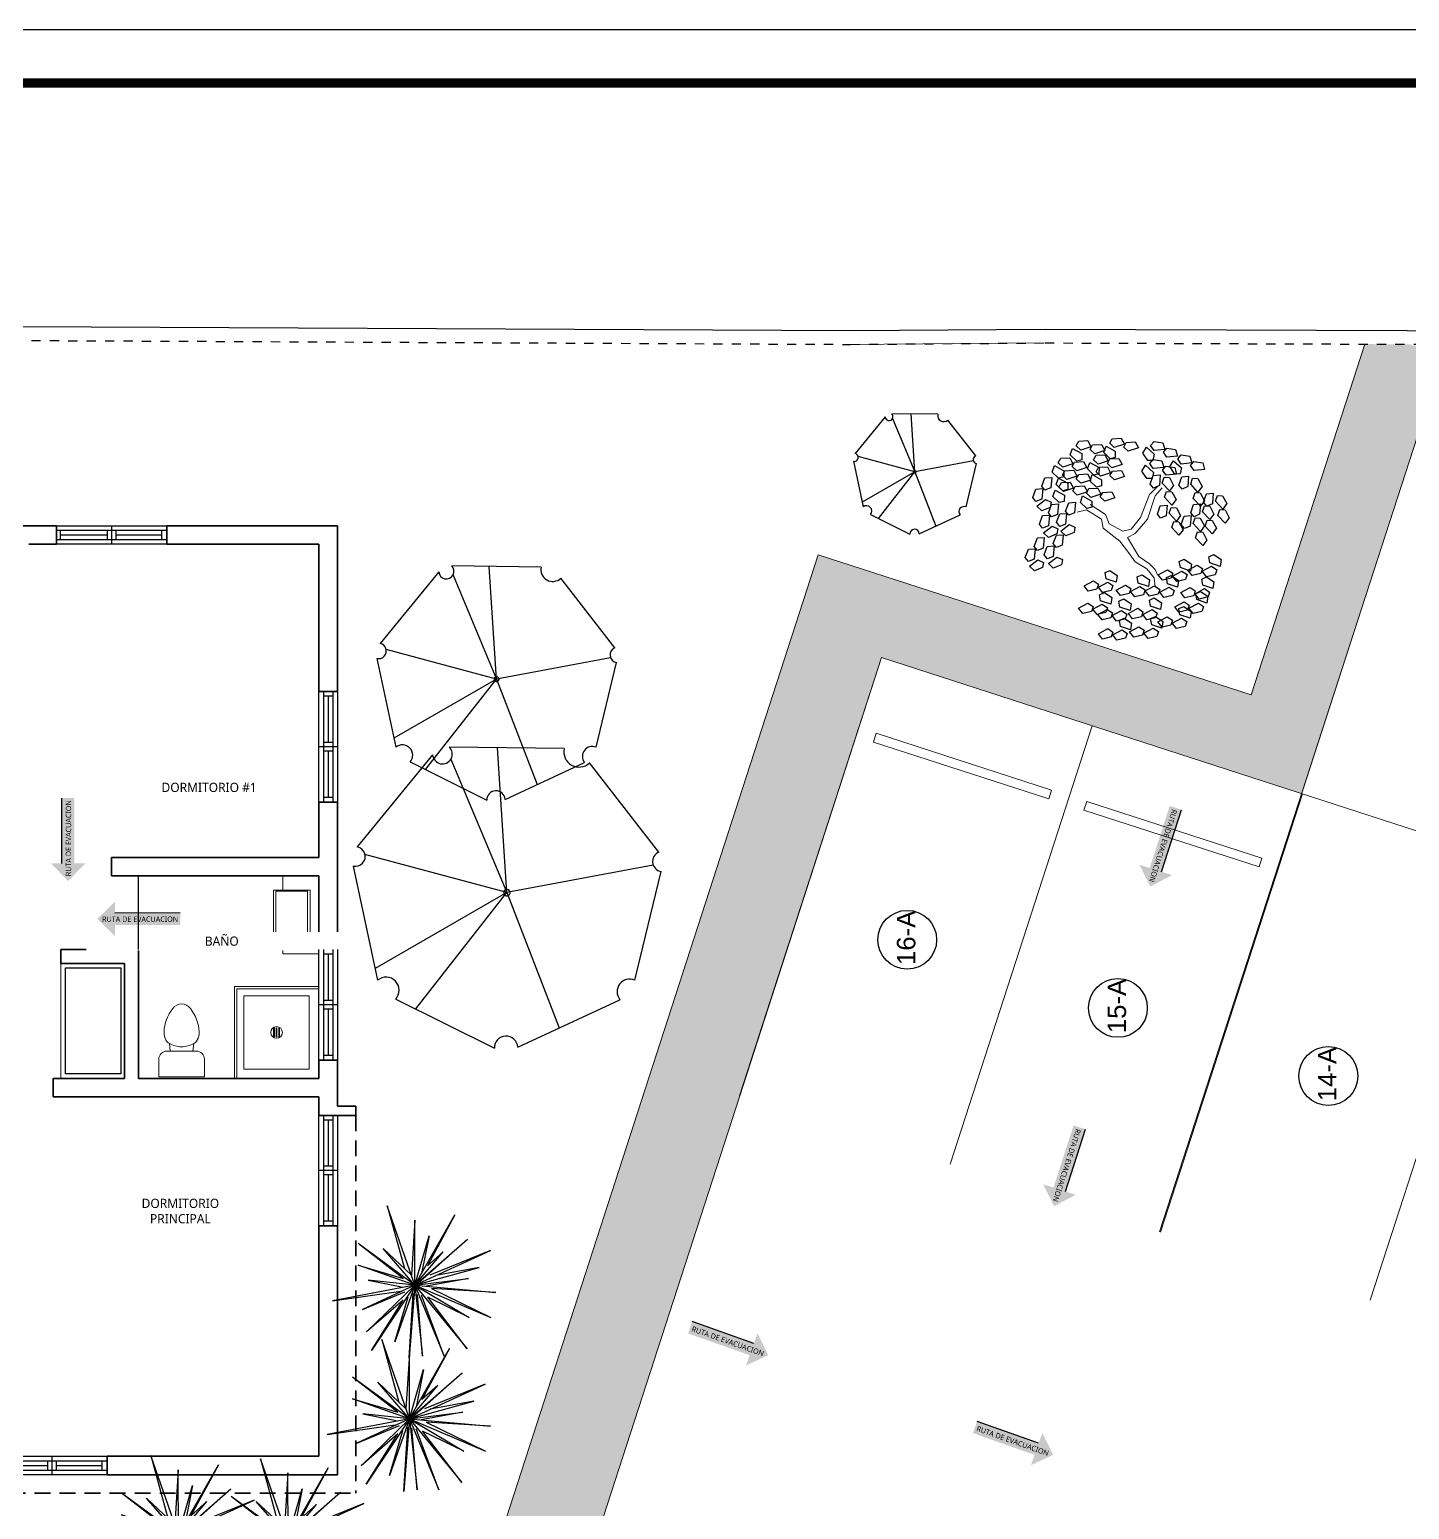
# Model space of a CAD drawing. Header units: feet. Extents: x 1019 to 2236, y -546 to 122.
# Drawn here: x 1093.73 to 1108.7, y -441.61 to -425.55 of the extents above; entities that cross this region are included whole.
import ezdxf

# ---------------------------------------------------------------- set-up
doc = ezdxf.new("R2010")
doc.units = ezdxf.units.FT
doc.header["$LTSCALE"] = 0.05
doc.header["$MEASUREMENT"] = 0
doc.linetypes.add('DASHDOT', pattern=[25.4, 12.7, -6.35, 0, -6.35])
doc.linetypes.add('HIDDEN', pattern=[9.525, 6.35, -3.175])
for name, color, linetype, lineweight in [('A-GENM', 8, 'Continuous', 9), ('A-WALL', 7, 'Continuous', 25), ('arq-pisos', 251, 'Continuous', 5), ('closet', 8, 'Continuous', 5), ('Dimension', 7, 'Continuous', 5), ('I-FURN', 8, 'Continuous', 0), ('None', 7, 'Continuous', 5), ('P-SANR-FIXT', 8, 'Continuous', 9)]:
    doc.layers.add(name, color=color, linetype=linetype, lineweight=lineweight)
for name, color, linetype in [('MARCO', 1, 'Continuous'), ('MB3', 8, 'Continuous'), ('PERT-VENT', 8, 'Continuous'), ('PISO', 8, 'Continuous'), ('SIMBOLOGIA', 6, 'Continuous'), ('Simbolos de evacuacion', 7, 'Continuous'), ('SOLAR', 2, 'DASHDOT'), ('TXT', 2, 'Continuous')]:
    doc.layers.add(name, color=color, linetype=linetype)
doc.layers.add('PLANTS', color=7, linetype='Continuous', true_color=0x005716)
doc.styles.add('ads', font='trebuc.ttf', dxfattribs={"height": 0.14})
doc.styles.get("Standard").update_dxf_attribs({"font": 'arial.ttf'})

# ---------------------------------------------------------------- blocks, each defined once
blk = doc.blocks.new('ARBOL4')
at = {"layer": 'PLANTS'}
for p, q in [((-0.215225, 0.439234), (-0.445698, 0.173788)), ((-0.172006, 0.430212), (0, 0)), ((0.18998, 0.442934), (-0.157772, 0.457476)), ((0.465439, 0.126688), (0.258534, 0.409628)), ((0, 0), (0.381619, 0.241316)), ((-0.474293, 0.087687), (-0.409359, -0.263952)), ((0.392021, -0.274733), (0.48214, 0.055782)), ((0, 0), (-0.436626, -0.116299)), ((-0.37373, -0.251589), (0, 0)), ((0, 0), (-0.030926, -0.456175)), ((0.410256, -0.207857), (0, 0)), ((0, 0), (0.311329, -0.356352)), ((-0.375843, -0.309965), (-0.049034, -0.484529)), ((0.011921, -0.485418), (0.345337, -0.341692))]:
    blk.add_line(p, q, dxfattribs=at)
for centre, radius, start, end in [((-0.189074, 0.45647), 0.031319, 213.386078, 1.840691), ((0.228399, 0.434803), 0.03927, 168.050674, 320.127319), ((-0.47347, 0.135212), 0.047533, 269.007996, 54.248581), ((0.474388, 0.091377), 0.036427, 104.220505, 282.287354), ((0, 0), 0.01, 0, 180), ((0, 0), 0.01, 180, 0), ((-0.383672, -0.280455), 0.030531, 284.858551, 147.280869), ((0.371318, -0.310052), 0.04094, 59.622765, 230.608597), ((-0.018543, -0.484042), 0.030495, 357.413361, 180.915833)]:
    blk.add_arc(centre, radius, start, end, dxfattribs=at)
blk = doc.blocks.new('T36')
at = {"color": 86, "linetype": 'Continuous'}
for p, q in [((-0.0034, -0.0094), (-0.0541, 0.4721)), ((-0.0541, 0.4721), (-0.0034, 0.092)), ((-0.0034, -0.0094), (0.0979, 0.4721)), ((-0.0034, 0.092), (0.0979, 0.4721)), ((-0.0034, -0.0094), (-0.2936, 0.3918)), ((-0.2936, 0.3918), (-0.0795, 0.0666)), ((-0.0034, -0.0094), (0.3071, 0.3693)), ((0.3071, 0.3693), (0.0526, 0.0804)), ((-0.0034, -0.0094), (-0.1808, 0.3454)), ((-0.1808, 0.3454), (-0.083, 0.1007)), ((-0.0034, -0.0094), (-0.1048, 0.2947)), ((-0.1048, 0.2947), (-0.0107, 0.0594)), ((-0.0034, -0.0094), (0.1233, 0.3454)), ((0.1233, 0.3454), (0.0526, 0.0804)), ((-0.0034, -0.0094), (-0.3329, 0.244)), ((-0.3329, 0.244), (-0.0288, 0.0159)), ((-0.0034, -0.0094), (0.3767, 0.244)), ((0.3767, 0.244), (0.0473, 0.0413)), ((-0.0034, -0.0094), (-0.4596, 0.1426)), ((-0.4596, 0.1426), (-0.1302, 0.0413)), ((-0.0034, -0.0094), (-0.2315, 0.1173)), ((-0.2315, 0.1173), (-0.1302, 0.0413)), ((-0.0034, -0.0094), (0.4021, 0.1173)), ((0.4021, 0.1173), (0.0473, 0.0159)), ((-0.0034, -0.0094), (-0.3076, 0.0159)), ((-0.3076, 0.0159), (-0.0795, 0.0159)), ((-0.0034, -0.0094), (0.4274, 0.0413)), ((0.4274, 0.0413), (0.0473, -0.0094)), ((-0.0034, -0.0094), (-0.4343, -0.2629)), ((-0.0034, -0.0094), (-0.3836, -0.0854)), ((-0.3836, -0.0854), (-0.0585, -0.0418)), ((-0.0034, -0.0094), (-0.1808, -0.3896)), ((-0.0034, -0.0094), (-0.1808, -0.2375)), ((-0.1808, -0.2375), (-0.0585, -0.0418)), ((-0.0288, -0.0854), (-0.1808, -0.3896)), ((-0.0034, -0.0094), (-0.0541, -0.3642)), ((-0.0541, -0.3642), (-0.0288, -0.0854)), ((-0.0034, -0.0094), (0.1832, -0.4725)), ((-0.0034, -0.0094), (0.4274, -0.1868)), ((-0.0034, -0.0094), (0.0219, -0.2882)), ((-0.0034, -0.0094), (0.3514, -0.0601)), ((-0.0034, -0.0094), (0.1993, -0.2882)), ((-0.0034, -0.0094), (0.326, -0.2375)), ((0.0219, -0.2882), (0.0219, -0.0854)), ((0.1993, -0.2882), (0.0473, -0.0601)), ((0.1832, -0.4725), (0.0473, -0.0854)), ((0.3514, -0.0601), (0.0726, -0.0348)), ((0.4274, -0.1868), (0.0979, -0.0601)), ((0.0979, -0.0601), (0.326, -0.2375)), ((-0.4343, -0.2629), (-0.0887, -0.0901))]:
    blk.add_line(p, q, dxfattribs=at)
blk = doc.blocks.new('Arbol222')
at = {"layer": 'PLANTS', "lineweight": 15, "xscale": 1.5, "yscale": 1.5, "zscale": 1.5}
blk.add_blockref('T36', (0.005, 0.014), dxfattribs=at)
blk = doc.blocks.new('bath_sink_6127 - bath_sink_6127-542651-Nivel 1')
at = {"layer": 'I-FURN'}
for p, q in [((0.293, 0.244), (0.293, 0.4)), ((0.395, 0.244), (-0.005, 0.244)), ((-0.005, 0.244), (-0.005, -0.245)), ((0.025, -0.234), (0.025, 0.233)), ((0.025, 0.233), (0.369, 0.233)), ((0.369, 0.233), (0.369, -0.234)), ((0.395, -0.245), (0.395, 0.244)), ((-0.005, -0.245), (0.395, -0.245)), ((0.369, -0.234), (0.025, -0.234)), ((0.293, -0.448), (0.293, -0.245)), ((-0.1, -0.448), (0.293, -0.448))]:
    blk.add_line(p, q, dxfattribs=at)
blk = doc.blocks.new('Toilet_-_Tank_-_3D_4840 - 17_ High_ Seat Not Visible-536545-Nivel 1')
at = {"layer": 'P-SANR-FIXT'}
for p, q in [((0.248, 0.489), (-0.248, 0.489)), ((-0.248, 0.489), (-0.248, 0.298)), ((0.248, 0.298), (0.248, 0.489)), ((-0.159, 0.21), (-0.123, 0.21)), ((-0.123, 0.21), (-0.132, 0.127)), ((-0.123, 0.21), (0.123, 0.21)), ((0.132, 0.127), (0.123, 0.21)), ((0.123, 0.21), (0.159, 0.21))]:
    blk.add_line(p, q, dxfattribs=at)
for centre, radius, start, end in [((-0.159, 0.298), 0.0889, 180, 270), ((0, -0.104), 0.266, 90.1019, 119.8981), ((0, -0.104), 0.266, 60.1019, 89.8981), ((0.159, 0.298), 0.0889, 270, 360), ((-0.023, 0.008), 0.167, 151.0596, 182.709), ((-0.083, 0.041), 0.0995, 119.8981, 151.0596), ((0.083, 0.041), 0.0995, 28.9404, 60.1019), ((0.023, 0.008), 0.167, 357.291, 28.9404), ((0.25, 0.021), 0.441, 182.709, 218.5058), ((-0.25, 0.021), 0.441, 321.4942, 357.291), ((0.011, -0.169), 0.136, 218.5058, 265.219), ((-0.011, -0.169), 0.136, 274.781, 321.4942)]:
    blk.add_arc(centre, radius, start, end, dxfattribs=at)
blk = doc.blocks.new('Shower_Stall_9385 - 1-684532-Nivel 1')
at = {"layer": 'P-SANR-FIXT'}
for p, q in [((-0.576, 0.533), (0.424, 0.533)), ((-0.576, -0.381), (-0.576, 0.533)), ((0.424, 0.508), (-0.551, 0.508)), ((-0.551, -0.381), (-0.551, 0.508)), ((-0.475, -0.279), (-0.475, 0.432)), ((-0.475, 0.432), (0.322, 0.432)), ((0.322, 0.432), (0.322, -0.279)), ((-0.121, 0.108), (-0.032, 0.108)), ((-0.032, 0.099), (-0.121, 0.099)), ((-0.121, 0.081), (-0.032, 0.081)), ((-0.032, 0.072), (-0.121, 0.072)), ((-0.121, 0.053), (-0.032, 0.053)), ((-0.032, 0.044), (-0.121, 0.044)), ((0.322, -0.279), (-0.475, -0.279)), ((-0.576, -0.381), (-0.551, -0.381)), ((-0.551, -0.381), (0.398, -0.381))]:
    blk.add_line(p, q, dxfattribs=at)
for centre, radius, start, end in [((-0.076, 0.076), 0.0635, 360, 180), ((-0.076, 0.076), 0.0635, 0, 180), ((-0.076, 0.076), 0.0635, 180, 360), ((-0.076, 0.076), 0.0635, 180, 360), ((-0.121, 0.103), 0.00444, 90, 270), ((-0.121, 0.076), 0.00444, 90, 270), ((-0.121, 0.049), 0.00444, 90, 270), ((-0.032, 0.103), 0.00444, 270, 90), ((-0.032, 0.076), 0.00444, 270, 90), ((-0.032, 0.049), 0.00444, 270, 90), ((0.398, -0.356), 0.0254, 270, 360)]:
    blk.add_arc(centre, radius, start, end, dxfattribs=at)
blk = doc.blocks.new('A$C18ED6237')
at = {"layer": 'PERT-VENT', "extrusion": (-2.36783e-12, 8.94772e-16, -1)}
for p, q in [((1.2, 0.2), (0, 0.2)), ((0.6, 0.2), (0.6, 0)), ((1.2, 0.15), (0, 0.15)), ((1.2, 0.05), (0, 0.05)), ((0.054, 0.05), (0.054, 0.15)), ((0.553, 0.1), (0.054, 0.1)), ((0.553, 0.15), (0.553, 0.05)), ((0.647, 0.15), (0.647, 0.05)), ((1.153, 0.1), (0.647, 0.1)), ((0, 0), (1.2, 0))]:
    blk.add_line(p, q, dxfattribs=at)
at = {"layer": 'PERT-VENT'}
blk.add_line((1.153, 0.05), (1.153, 0.15), dxfattribs=at)
blk = doc.blocks.new('Arbol200')
at = {"color": 33, "linetype": 'Continuous'}
for p, q in [((-0.703, 0.427), (-0.856, 0.517)), ((0.373, 0.354), (0.457, 0.554)), ((0.457, 0.554), (0.534, 0.672)), ((0.474, 0.309), (0.551, 0.526)), ((0.534, 0.672), (0.618, 0.726)), ((0.551, 0.526), (0.678, 0.681)), ((0.678, 0.681), (0.822, 0.726)), ((-0.703, 0.327), (-0.864, 0.436)), ((-0.28, 0.372), (-0.703, 0.427)), ((-0.288, 0.254), (-0.703, 0.327)), ((-0.059, 0.136), (-0.288, 0.254)), ((0, 0.218), (-0.28, 0.372)), ((0.093, 0.1), (0.373, 0.354)), ((0.339, 0.164), (0.474, 0.309)), ((0, 0), (-0.059, 0.136)), ((0.093, 0.1), (0, 0.218)), ((0.178, -0.018), (0.339, 0.164)), ((0, 0), (-0.076, -0.254)), ((0.178, -0.018), (0.017, -0.336)), ((-0.22, -0.345), (-0.339, -0.635)), ((-0.127, -0.399), (-0.237, -0.681)), ((-0.076, -0.254), (-0.22, -0.345)), ((0.017, -0.336), (-0.127, -0.399)), ((-0.237, -0.681), (-0.17, -0.826))]:
    blk.add_line(p, q, dxfattribs=at)
at = {"layer": 'PLANTS', "linetype": 'Continuous'}
for p, q in [((-0.926, 1.555), (-0.808, 1.652)), ((-0.914, 1.468), (-0.926, 1.555)), ((-0.703, 1.601), (-0.809, 1.454)), ((-0.808, 1.652), (-0.703, 1.601)), ((-0.697, 1.644), (-0.579, 1.741)), ((-0.685, 1.556), (-0.697, 1.644)), ((-0.58, 1.542), (-0.685, 1.556)), ((-0.474, 1.69), (-0.58, 1.542)), ((-0.579, 1.741), (-0.474, 1.69)), ((-0.477, 1.463), (-0.359, 1.559)), ((-0.359, 1.559), (-0.253, 1.508)), ((0.091, 1.601), (0.15, 1.742)), ((0.143, 1.529), (0.091, 1.601)), ((0.243, 1.567), (0.143, 1.529)), ((0.15, 1.742), (0.267, 1.747)), ((0.267, 1.747), (0.243, 1.567)), ((0.294, 1.605), (0.335, 1.703)), ((0.409, 1.465), (0.294, 1.605)), ((0.335, 1.703), (0.423, 1.692)), ((0.486, 1.553), (0.409, 1.465)), ((0.423, 1.692), (0.486, 1.553)), ((0.489, 1.556), (0.548, 1.697)), ((0.541, 1.484), (0.489, 1.556)), ((0.641, 1.522), (0.541, 1.484)), ((0.548, 1.697), (0.665, 1.701)), ((0.665, 1.701), (0.641, 1.522)), ((0.692, 1.56), (0.733, 1.658)), ((0.808, 1.42), (0.692, 1.56)), ((0.733, 1.658), (0.821, 1.647)), ((0.752, 1.501), (0.81, 1.643)), ((0.81, 1.643), (0.927, 1.647)), ((0.821, 1.647), (0.884, 1.508)), ((0.927, 1.647), (0.903, 1.467)), ((0.955, 1.506), (0.995, 1.604)), ((0.995, 1.604), (1.083, 1.593)), ((1.083, 1.593), (1.147, 1.454)), ((-0.939, 1.391), (-0.759, 1.414)), ((-0.904, 1.279), (-0.939, 1.391)), ((-0.809, 1.454), (-0.914, 1.468)), ((-0.753, 1.259), (-0.904, 1.279)), ((-0.9, 1.172), (-0.782, 1.269)), ((-0.782, 1.269), (-0.677, 1.218)), ((-0.759, 1.414), (-0.697, 1.327)), ((-0.697, 1.327), (-0.753, 1.259)), ((-0.706, 1.374), (-0.588, 1.471)), ((-0.694, 1.286), (-0.706, 1.374)), ((-0.589, 1.272), (-0.694, 1.286)), ((-0.483, 1.419), (-0.589, 1.272)), ((-0.588, 1.471), (-0.483, 1.419)), ((-0.465, 1.375), (-0.477, 1.463)), ((-0.477, 1.256), (-0.359, 1.353)), ((-0.359, 1.361), (-0.465, 1.375)), ((-0.254, 1.301), (-0.36, 1.154)), ((-0.253, 1.508), (-0.359, 1.361)), ((-0.359, 1.353), (-0.254, 1.301)), ((-0.248, 1.345), (-0.13, 1.441)), ((-0.236, 1.257), (-0.248, 1.345)), ((-0.025, 1.39), (-0.131, 1.243)), ((-0.13, 1.441), (-0.025, 1.39)), ((0.321, 1.361), (0.361, 1.459)), ((0.436, 1.22), (0.321, 1.361)), ((0.328, 1.261), (0.445, 1.266)), ((0.361, 1.459), (0.449, 1.448)), ((0.445, 1.266), (0.421, 1.086)), ((0.513, 1.309), (0.436, 1.22)), ((0.449, 1.448), (0.513, 1.309)), ((0.719, 1.316), (0.76, 1.414)), ((0.834, 1.175), (0.719, 1.316)), ((0.804, 1.43), (0.752, 1.501)), ((0.76, 1.414), (0.848, 1.403)), ((0.903, 1.467), (0.804, 1.43)), ((0.884, 1.508), (0.808, 1.42)), ((0.848, 1.403), (0.911, 1.264)), ((1.07, 1.365), (0.955, 1.506)), ((0.982, 1.261), (1.022, 1.359)), ((1.022, 1.359), (1.11, 1.348)), ((1.059, 1.271), (1.118, 1.412)), ((1.111, 1.199), (1.059, 1.271)), ((1.147, 1.454), (1.07, 1.365)), ((1.11, 1.348), (1.173, 1.209)), ((1.118, 1.412), (1.235, 1.416)), ((1.235, 1.416), (1.211, 1.236)), ((1.262, 1.275), (1.303, 1.373)), ((1.377, 1.134), (1.262, 1.275)), ((1.303, 1.373), (1.391, 1.362)), ((1.391, 1.362), (1.454, 1.223)), ((-1.41, 1.113), (-1.305, 1.166)), ((-1.404, 0.961), (-1.41, 1.113)), ((-1.305, 1.166), (-1.252, 0.993)), ((-1.13, 1.083), (-1.012, 1.18)), ((-1.118, 0.995), (-1.13, 1.083)), ((-1.012, 1.18), (-0.906, 1.129)), ((-0.906, 1.129), (-1.012, 0.982)), ((-0.888, 1.084), (-0.9, 1.172)), ((-0.783, 1.07), (-0.888, 1.084)), ((-0.677, 1.218), (-0.783, 1.07)), ((-0.718, 1.209), (-0.538, 1.232)), ((-0.684, 1.097), (-0.718, 1.209)), ((-0.533, 1.077), (-0.684, 1.097)), ((-0.538, 1.232), (-0.477, 1.146)), ((-0.477, 1.146), (-0.533, 1.077)), ((-0.49, 1.091), (-0.31, 1.114)), ((-0.455, 0.979), (-0.49, 1.091)), ((-0.465, 1.168), (-0.477, 1.256)), ((-0.36, 1.154), (-0.465, 1.168)), ((-0.31, 1.114), (-0.248, 1.028)), ((-0.248, 1.028), (-0.304, 0.959)), ((-0.131, 1.243), (-0.236, 1.257)), ((0.269, 1.12), (0.328, 1.261)), ((0.321, 1.048), (0.269, 1.12)), ((0.421, 1.086), (0.321, 1.048)), ((0.472, 1.124), (0.513, 1.222)), ((0.587, 0.984), (0.472, 1.124)), ((0.513, 1.222), (0.601, 1.211)), ((0.583, 0.957), (0.641, 1.098)), ((0.664, 1.072), (0.587, 0.984)), ((0.601, 1.211), (0.664, 1.072)), ((0.641, 1.098), (0.758, 1.102)), ((0.758, 1.102), (0.734, 0.922)), ((0.785, 0.961), (0.826, 1.059)), ((0.826, 1.059), (0.914, 1.048)), ((0.911, 1.264), (0.834, 1.175)), ((0.914, 1.048), (0.977, 0.909)), ((1.097, 1.121), (0.982, 1.261)), ((1.173, 1.209), (1.097, 1.121)), ((1.211, 1.236), (1.111, 1.199)), ((1.289, 1.03), (1.329, 1.128)), ((1.404, 0.89), (1.289, 1.03)), ((1.329, 1.128), (1.418, 1.117)), ((1.454, 1.223), (1.377, 1.134)), ((1.418, 1.117), (1.481, 0.978)), ((-1.478, 0.877), (-1.373, 0.93)), ((-1.472, 0.725), (-1.478, 0.877)), ((-1.327, 0.917), (-1.404, 0.961)), ((-1.373, 0.93), (-1.32, 0.756)), ((-1.348, 0.615), (-1.258, 0.772)), ((-1.252, 0.993), (-1.327, 0.917)), ((-1.258, 0.772), (-1.152, 0.769)), ((-1.152, 0.769), (-1.131, 0.683)), ((-1.142, 0.919), (-0.962, 0.942)), ((-1.108, 0.807), (-1.142, 0.919)), ((-1.012, 0.982), (-1.118, 0.995)), ((-0.956, 0.787), (-1.108, 0.807)), ((-0.962, 0.942), (-0.9, 0.855)), ((-0.9, 0.855), (-0.956, 0.787)), ((-0.824, 0.691), (-0.706, 0.788)), ((-0.706, 0.788), (-0.601, 0.737)), ((-0.571, 0.82), (-0.452, 0.917)), ((-0.559, 0.732), (-0.571, 0.82)), ((-0.304, 0.959), (-0.455, 0.979)), ((-0.347, 0.866), (-0.453, 0.718)), ((-0.452, 0.917), (-0.347, 0.866)), ((-0.341, 0.909), (-0.223, 1.006)), ((-0.329, 0.821), (-0.341, 0.909)), ((-0.224, 0.807), (-0.329, 0.821)), ((-0.118, 0.954), (-0.224, 0.807)), ((-0.223, 1.006), (-0.118, 0.954)), ((0.499, 0.88), (0.539, 0.978)), ((0.614, 0.739), (0.499, 0.88)), ((0.539, 0.978), (0.627, 0.967)), ((0.635, 0.885), (0.583, 0.957)), ((0.691, 0.828), (0.614, 0.739)), ((0.627, 0.967), (0.691, 0.828)), ((0.734, 0.922), (0.635, 0.885)), ((0.901, 0.821), (0.785, 0.961)), ((0.812, 0.716), (0.853, 0.815)), ((0.853, 0.815), (0.941, 0.804)), ((0.977, 0.909), (0.901, 0.821)), ((0.941, 0.804), (1.004, 0.665)), ((1.015, 0.748), (1.073, 0.889)), ((1.073, 0.889), (1.19, 0.894)), ((1.19, 0.894), (1.166, 0.714)), ((1.218, 0.752), (1.258, 0.85)), ((1.258, 0.85), (1.346, 0.839)), ((1.321, 0.829), (1.38, 0.97)), ((1.373, 0.757), (1.321, 0.829)), ((1.346, 0.839), (1.409, 0.7)), ((1.473, 0.795), (1.373, 0.757)), ((1.38, 0.97), (1.497, 0.975)), ((1.481, 0.978), (1.404, 0.89)), ((1.497, 0.975), (1.473, 0.795)), ((1.524, 0.833), (1.565, 0.932)), ((1.639, 0.693), (1.524, 0.833)), ((1.565, 0.932), (1.653, 0.921)), ((1.716, 0.782), (1.639, 0.693)), ((1.653, 0.921), (1.716, 0.782)), ((-1.545, 0.614), (-1.441, 0.667)), ((-1.539, 0.462), (-1.545, 0.614)), ((-1.395, 0.681), (-1.472, 0.725)), ((-1.441, 0.667), (-1.387, 0.493)), ((-1.32, 0.756), (-1.395, 0.681)), ((-1.239, 0.575), (-1.348, 0.615)), ((-1.24, 0.66), (-1.136, 0.712)), ((-1.235, 0.507), (-1.24, 0.66)), ((-1.131, 0.683), (-1.239, 0.575)), ((-1.157, 0.463), (-1.235, 0.507)), ((-1.083, 0.539), (-1.157, 0.463)), ((-1.136, 0.712), (-1.083, 0.539)), ((-1.053, 0.602), (-0.935, 0.699)), ((-1.042, 0.514), (-1.053, 0.602)), ((-0.936, 0.501), (-1.042, 0.514)), ((-0.83, 0.648), (-0.936, 0.501)), ((-0.935, 0.699), (-0.83, 0.648)), ((-0.812, 0.603), (-0.824, 0.691)), ((-0.707, 0.589), (-0.812, 0.603)), ((-0.601, 0.737), (-0.707, 0.589)), ((-0.583, 0.655), (-0.403, 0.678)), ((-0.549, 0.544), (-0.583, 0.655)), ((-0.453, 0.718), (-0.559, 0.732)), ((-0.397, 0.523), (-0.549, 0.544)), ((-0.403, 0.678), (-0.341, 0.592)), ((-0.341, 0.592), (-0.397, 0.523)), ((0.667, 0.467), (0.726, 0.608)), ((0.726, 0.608), (0.843, 0.612)), ((0.927, 0.576), (0.812, 0.716)), ((0.843, 0.612), (0.819, 0.432)), ((0.87, 0.471), (0.911, 0.569)), ((0.911, 0.569), (0.999, 0.558)), ((1.004, 0.665), (0.927, 0.576)), ((0.999, 0.558), (1.062, 0.419)), ((1.067, 0.676), (1.015, 0.748)), ((1.166, 0.714), (1.067, 0.676)), ((1.333, 0.612), (1.218, 0.752)), ((1.244, 0.508), (1.285, 0.606)), ((1.36, 0.367), (1.244, 0.508)), ((1.285, 0.606), (1.373, 0.595)), ((1.409, 0.7), (1.333, 0.612)), ((1.373, 0.595), (1.436, 0.456)), ((1.551, 0.589), (1.591, 0.687)), ((1.666, 0.449), (1.551, 0.589)), ((1.591, 0.687), (1.679, 0.676)), ((1.743, 0.537), (1.666, 0.449)), ((1.679, 0.676), (1.743, 0.537)), ((-1.613, 0.378), (-1.509, 0.431)), ((-1.608, 0.225), (-1.613, 0.378)), ((-1.462, 0.418), (-1.539, 0.462)), ((-1.456, 0.257), (-1.53, 0.182)), ((-1.509, 0.431), (-1.456, 0.257)), ((-1.484, 0.116), (-1.393, 0.273)), ((-1.387, 0.493), (-1.462, 0.418)), ((-1.393, 0.273), (-1.287, 0.27)), ((-1.308, 0.423), (-1.204, 0.476)), ((-1.303, 0.271), (-1.308, 0.423)), ((-1.225, 0.227), (-1.303, 0.271)), ((-1.287, 0.27), (-1.266, 0.184)), ((-1.151, 0.302), (-1.225, 0.227)), ((-1.204, 0.476), (-1.151, 0.302)), ((-1.179, 0.161), (-1.088, 0.318)), ((-1.088, 0.318), (-0.982, 0.315)), ((-1.066, 0.438), (-0.886, 0.461)), ((-1.032, 0.326), (-1.066, 0.438)), ((-0.88, 0.305), (-1.032, 0.326)), ((-0.982, 0.315), (-0.961, 0.229)), ((-0.886, 0.461), (-0.824, 0.374)), ((-0.824, 0.374), (-0.88, 0.305)), ((0.719, 0.395), (0.667, 0.467)), ((0.819, 0.432), (0.719, 0.395)), ((0.985, 0.33), (0.87, 0.471)), ((0.897, 0.226), (0.938, 0.324)), ((0.938, 0.324), (1.026, 0.313)), ((1.062, 0.419), (0.985, 0.33)), ((1.026, 0.313), (1.089, 0.174)), ((1.133, 0.24), (1.192, 0.381)), ((1.192, 0.381), (1.309, 0.385)), ((1.309, 0.385), (1.285, 0.205)), ((1.336, 0.244), (1.377, 0.342)), ((1.436, 0.456), (1.36, 0.367)), ((1.377, 0.342), (1.465, 0.331)), ((1.455, 0.312), (1.514, 0.453)), ((1.507, 0.24), (1.455, 0.312)), ((1.465, 0.331), (1.528, 0.192)), ((1.607, 0.278), (1.507, 0.24)), ((1.514, 0.453), (1.631, 0.458)), ((1.631, 0.458), (1.607, 0.278)), ((1.658, 0.316), (1.699, 0.415)), ((1.773, 0.176), (1.658, 0.316)), ((1.699, 0.415), (1.787, 0.403)), ((1.85, 0.264), (1.773, 0.176)), ((1.787, 0.403), (1.85, 0.264)), ((-1.53, 0.182), (-1.608, 0.225)), ((-1.374, 0.075), (-1.484, 0.116)), ((-1.266, 0.184), (-1.374, 0.075)), ((-1.069, 0.121), (-1.179, 0.161)), ((-0.961, 0.229), (-1.069, 0.121)), ((0.701, -0.087), (0.76, 0.054)), ((0.76, 0.054), (0.877, 0.058)), ((0.877, 0.058), (0.853, -0.122)), ((1.012, 0.086), (0.897, 0.226)), ((0.904, -0.083), (0.945, 0.015)), ((0.945, 0.015), (1.033, 0.004)), ((1.089, 0.174), (1.012, 0.086)), ((1.033, 0.004), (1.096, -0.135)), ((1.091, -0.105), (1.149, 0.036)), ((1.185, 0.168), (1.133, 0.24)), ((1.149, 0.036), (1.266, 0.04)), ((1.285, 0.205), (1.185, 0.168)), ((1.266, 0.04), (1.242, -0.14)), ((1.451, 0.104), (1.336, 0.244)), ((1.363, -0.001), (1.403, 0.098)), ((1.403, 0.098), (1.491, 0.086)), ((1.528, 0.192), (1.451, 0.104)), ((1.491, 0.086), (1.555, -0.053)), ((1.685, 0.072), (1.725, 0.17)), ((1.8, -0.068), (1.685, 0.072)), ((1.725, 0.17), (1.813, 0.159)), ((1.877, 0.02), (1.8, -0.068)), ((1.813, 0.159), (1.877, 0.02)), ((-1.537, -0.09), (-1.446, -0.016)), ((-1.499, -0.238), (-1.537, -0.09)), ((-1.414, -0.264), (-1.499, -0.238)), ((-1.446, -0.016), (-1.357, -0.175)), ((-1.357, -0.175), (-1.414, -0.264)), ((-1.206, -0.308), (-1.116, -0.234)), ((-1.116, -0.234), (-1.027, -0.392)), ((-1.012, -0.226), (-0.921, -0.152)), ((-0.974, -0.374), (-1.012, -0.226)), ((-0.921, -0.152), (-0.832, -0.311)), ((-0.622, -0.317), (-0.531, -0.243)), ((-0.531, -0.243), (-0.442, -0.402)), ((0.753, -0.159), (0.701, -0.087)), ((0.853, -0.122), (0.753, -0.159)), ((1.019, -0.223), (0.904, -0.083)), ((0.931, -0.328), (0.971, -0.229)), ((0.971, -0.229), (1.059, -0.24)), ((1.096, -0.135), (1.019, -0.223)), ((1.059, -0.24), (1.123, -0.379)), ((1.143, -0.177), (1.091, -0.105)), ((1.242, -0.14), (1.143, -0.177)), ((1.294, -0.101), (1.334, -0.003)), ((1.409, -0.241), (1.294, -0.101)), ((1.321, -0.346), (1.361, -0.247)), ((1.334, -0.003), (1.422, -0.014)), ((1.361, -0.247), (1.449, -0.259)), ((1.478, -0.141), (1.363, -0.001)), ((1.485, -0.153), (1.409, -0.241)), ((1.422, -0.014), (1.485, -0.153)), ((1.555, -0.053), (1.478, -0.141)), ((-1.553, -0.335), (-1.463, -0.262)), ((-1.516, -0.483), (-1.553, -0.335)), ((-1.431, -0.51), (-1.516, -0.483)), ((-1.463, -0.262), (-1.374, -0.42)), ((-1.374, -0.42), (-1.431, -0.51)), ((-1.372, -0.564), (-1.316, -0.391)), ((-1.316, -0.391), (-1.212, -0.372)), ((-1.173, -0.452), (-1.256, -0.58)), ((-1.223, -0.553), (-1.132, -0.479)), ((-1.212, -0.372), (-1.173, -0.452)), ((-1.169, -0.456), (-1.206, -0.308)), ((-1.084, -0.482), (-1.169, -0.456)), ((-1.132, -0.479), (-1.043, -0.638)), ((-1.027, -0.392), (-1.084, -0.482)), ((-1.028, -0.471), (-0.937, -0.398)), ((-0.99, -0.619), (-1.028, -0.471)), ((-0.889, -0.4), (-0.974, -0.374)), ((-0.937, -0.398), (-0.849, -0.556)), ((-0.832, -0.311), (-0.889, -0.4)), ((-0.639, -0.562), (-0.548, -0.489)), ((-0.584, -0.465), (-0.622, -0.317)), ((-0.499, -0.491), (-0.584, -0.465)), ((-0.548, -0.489), (-0.459, -0.647)), ((-0.442, -0.402), (-0.499, -0.491)), ((1.046, -0.468), (0.931, -0.328)), ((1.123, -0.379), (1.046, -0.468)), ((1.436, -0.486), (1.321, -0.346)), ((1.512, -0.398), (1.436, -0.486)), ((1.449, -0.259), (1.512, -0.398)), ((-1.384, -0.644), (-1.293, -0.57)), ((-1.347, -0.792), (-1.384, -0.644)), ((-1.256, -0.58), (-1.372, -0.564)), ((-1.293, -0.57), (-1.205, -0.728)), ((-1.205, -0.728), (-1.262, -0.818)), ((-1.185, -0.701), (-1.223, -0.553)), ((-1.1, -0.727), (-1.185, -0.701)), ((-1.043, -0.638), (-1.1, -0.727)), ((-1.041, -0.782), (-0.986, -0.609)), ((-0.906, -0.646), (-0.99, -0.619)), ((-0.986, -0.609), (-0.882, -0.59)), ((-0.843, -0.67), (-0.925, -0.798)), ((-0.849, -0.556), (-0.906, -0.646)), ((-0.882, -0.59), (-0.843, -0.67)), ((-0.846, -0.7), (-0.791, -0.527)), ((-0.731, -0.716), (-0.846, -0.7)), ((-0.842, -0.78), (-0.751, -0.706)), ((-0.791, -0.527), (-0.687, -0.508)), ((-0.751, -0.706), (-0.663, -0.864)), ((-0.648, -0.588), (-0.731, -0.716)), ((-0.687, -0.508), (-0.648, -0.588)), ((-0.601, -0.71), (-0.639, -0.562)), ((-0.63, -0.798), (-0.539, -0.724)), ((-0.516, -0.736), (-0.601, -0.71)), ((-0.539, -0.724), (-0.451, -0.883)), ((-0.459, -0.647), (-0.516, -0.736)), ((-0.457, -0.791), (-0.401, -0.618)), ((-0.401, -0.618), (-0.297, -0.599)), ((-0.258, -0.679), (-0.341, -0.807)), ((-0.297, -0.599), (-0.258, -0.679)), ((-1.401, -0.889), (-1.31, -0.815)), ((-1.363, -1.037), (-1.401, -0.889)), ((-1.262, -0.818), (-1.347, -0.792)), ((-1.31, -0.815), (-1.221, -0.974)), ((-1.221, -0.974), (-1.278, -1.063)), ((-1.219, -1.118), (-1.164, -0.945)), ((-1.164, -0.945), (-1.059, -0.926)), ((-1.021, -1.006), (-1.103, -1.134)), ((-1.059, -0.926), (-1.021, -1.006)), ((-0.925, -0.798), (-1.041, -0.782)), ((-1.037, -0.889), (-0.946, -0.815)), ((-0.999, -1.037), (-1.037, -0.889)), ((-0.946, -0.815), (-0.857, -0.973)), ((-0.857, -0.973), (-0.915, -1.063)), ((-0.859, -1.025), (-0.768, -0.951)), ((-0.804, -0.928), (-0.842, -0.78)), ((-0.72, -0.954), (-0.804, -0.928)), ((-0.768, -0.951), (-0.679, -1.11)), ((-0.663, -0.864), (-0.72, -0.954)), ((-0.647, -1.043), (-0.556, -0.97)), ((-0.593, -0.946), (-0.63, -0.798)), ((-0.508, -0.972), (-0.593, -0.946)), ((-0.556, -0.97), (-0.467, -1.128)), ((-0.451, -0.883), (-0.508, -0.972)), ((-0.341, -0.807), (-0.457, -0.791)), ((-0.327, -0.888), (-0.146, -0.871)), ((-0.296, -1.001), (-0.327, -0.888)), ((-0.146, -1.026), (-0.296, -1.001)), ((-0.146, -0.871), (-0.087, -0.959)), ((-0.087, -0.959), (-0.146, -1.026)), ((-0.109, -1.002), (0.072, -0.985)), ((-0.079, -1.115), (-0.109, -1.002)), ((0.068, -0.921), (0.093, -0.817)), ((0.204, -1.041), (0.068, -0.921)), ((0.072, -0.985), (0.13, -1.073)), ((0.093, -0.817), (0.182, -0.814)), ((0.182, -0.814), (0.266, -0.942)), ((0.266, -0.942), (0.204, -1.041)), ((0.258, -0.988), (0.438, -0.97)), ((0.288, -1.1), (0.258, -0.988)), ((0.438, -0.97), (0.497, -1.059)), ((0.653, -1.02), (0.677, -0.917)), ((0.677, -0.917), (0.766, -0.914)), ((0.766, -0.914), (0.85, -1.042)), ((-1.278, -1.063), (-1.363, -1.037)), ((-1.103, -1.134), (-1.219, -1.118)), ((-1.054, -1.134), (-0.963, -1.06)), ((-1.016, -1.282), (-1.054, -1.134)), ((-0.915, -1.063), (-0.999, -1.037)), ((-0.963, -1.06), (-0.874, -1.219)), ((-0.874, -1.219), (-0.931, -1.308)), ((-0.872, -1.363), (-0.817, -1.19)), ((-0.821, -1.173), (-0.859, -1.025)), ((-0.736, -1.199), (-0.821, -1.173)), ((-0.817, -1.19), (-0.712, -1.171)), ((-0.674, -1.251), (-0.756, -1.379)), ((-0.679, -1.11), (-0.736, -1.199)), ((-0.712, -1.171), (-0.674, -1.251)), ((-0.677, -1.254), (-0.622, -1.081)), ((-0.561, -1.27), (-0.677, -1.254)), ((-0.609, -1.191), (-0.647, -1.043)), ((-0.622, -1.081), (-0.517, -1.062)), ((-0.524, -1.218), (-0.609, -1.191)), ((-0.479, -1.142), (-0.561, -1.27)), ((-0.467, -1.128), (-0.524, -1.218)), ((-0.517, -1.062), (-0.479, -1.142)), ((-0.465, -1.272), (-0.41, -1.099)), ((-0.41, -1.099), (-0.305, -1.08)), ((-0.267, -1.16), (-0.349, -1.288)), ((-0.305, -1.08), (-0.267, -1.16)), ((-0.242, -1.169), (-0.061, -1.152)), ((-0.212, -1.282), (-0.242, -1.169)), ((0.072, -1.14), (-0.079, -1.115)), ((-0.061, -1.152), (-0.003, -1.24)), ((-0.003, -1.24), (-0.061, -1.307)), ((0.13, -1.073), (0.072, -1.14)), ((0.153, -1.202), (0.178, -1.099)), ((0.289, -1.322), (0.153, -1.202)), ((0.178, -1.099), (0.266, -1.096)), ((0.266, -1.096), (0.351, -1.223)), ((0.439, -1.126), (0.288, -1.1)), ((0.351, -1.223), (0.289, -1.322)), ((0.497, -1.059), (0.439, -1.126)), ((0.475, -1.102), (0.656, -1.085)), ((0.506, -1.215), (0.475, -1.102)), ((0.656, -1.24), (0.506, -1.215)), ((0.789, -1.141), (0.653, -1.02)), ((0.656, -1.085), (0.715, -1.173)), ((0.715, -1.173), (0.656, -1.24)), ((0.763, -1.329), (0.788, -1.226)), ((0.788, -1.226), (0.876, -1.223)), ((0.85, -1.042), (0.789, -1.141)), ((0.876, -1.223), (0.961, -1.35)), ((-0.931, -1.308), (-1.016, -1.282)), ((-0.756, -1.379), (-0.872, -1.363)), ((-0.666, -1.369), (-0.485, -1.352)), ((-0.635, -1.482), (-0.666, -1.369)), ((-0.485, -1.507), (-0.635, -1.482)), ((-0.485, -1.352), (-0.426, -1.44)), ((-0.426, -1.44), (-0.485, -1.507)), ((-0.349, -1.288), (-0.465, -1.272)), ((-0.448, -1.483), (-0.267, -1.466)), ((-0.418, -1.596), (-0.448, -1.483)), ((-0.271, -1.402), (-0.246, -1.298)), ((-0.135, -1.522), (-0.271, -1.402)), ((-0.267, -1.466), (-0.209, -1.554)), ((-0.246, -1.298), (-0.157, -1.295)), ((-0.061, -1.307), (-0.212, -1.282)), ((-0.157, -1.295), (-0.073, -1.423)), ((-0.073, -1.423), (-0.135, -1.522)), ((-0.024, -1.283), (0.156, -1.266)), ((0.006, -1.396), (-0.024, -1.283)), ((0.157, -1.421), (0.006, -1.396)), ((0.156, -1.266), (0.215, -1.355)), ((0.215, -1.355), (0.157, -1.421)), ((0.368, -1.296), (0.549, -1.279)), ((0.398, -1.409), (0.368, -1.296)), ((0.549, -1.434), (0.398, -1.409)), ((0.549, -1.279), (0.607, -1.367)), ((0.607, -1.367), (0.549, -1.434)), ((0.586, -1.41), (0.766, -1.393)), ((0.616, -1.523), (0.586, -1.41)), ((0.899, -1.449), (0.763, -1.329)), ((0.766, -1.393), (0.825, -1.482)), ((0.825, -1.482), (0.767, -1.549)), ((0.961, -1.35), (0.899, -1.449)), ((-0.267, -1.621), (-0.418, -1.596)), ((-0.209, -1.554), (-0.267, -1.621)), ((0.767, -1.549), (0.616, -1.523))]:
    blk.add_line(p, q, dxfattribs=at)

msp = doc.modelspace()

# ---------------------------------------------------------------- hatches: boundary and pattern name
at = {"layer": 'Simbolos de evacuacion'}
h = msp.add_hatch(color=94, dxfattribs=at)
h.paths.add_polyline_path([(1105.885, -434.651), (1105.772, -434.615), (1105.891, -434.853), (1106.127, -434.729), (1106.013, -434.692), (1106.231, -434.018), (1106.102, -433.977)])
h.paths.add_polyline_path([(1106.202, -434.017), (1105.954, -434.788), (1105.87, -434.761), (1106.118, -433.99)], flags=24)
h = msp.add_hatch(color=94, dxfattribs=at)
h.paths.add_polyline_path([(1104.841, -438.12), (1104.728, -438.084), (1104.847, -438.322), (1105.083, -438.198), (1104.97, -438.161), (1105.187, -437.487), (1105.059, -437.445)])
h.paths.add_polyline_path([(1105.159, -437.486), (1104.91, -438.257), (1104.826, -438.23), (1105.075, -437.459)], flags=24)
h = msp.add_hatch(color=94, dxfattribs=at)
h.paths.add_polyline_path([(1101.544, -439.939), (1101.504, -440.051), (1101.746, -439.939), (1101.629, -439.7), (1101.589, -439.812), (1100.921, -439.575), (1100.876, -439.703)])
h.paths.add_polyline_path([(1100.919, -439.604), (1101.683, -439.874), (1101.653, -439.957), (1100.889, -439.687)], flags=24)
h = msp.add_hatch(color=94, dxfattribs=at)
h.paths.add_polyline_path([(1104.635, -441.021), (1104.596, -441.133), (1104.837, -441.021), (1104.72, -440.782), (1104.68, -440.894), (1104.012, -440.657), (1103.967, -440.785)])
h.paths.add_polyline_path([(1104.01, -440.685), (1104.774, -440.956), (1104.744, -441.039), (1103.981, -440.769)], flags=24)

# ---------------------------------------------------------------- linework, layer by layer
at = {"layer": 'A-GENM'}
for p, q in [((1108.219, -428.965), (1106.986, -432.772)), ((1109.073, -429.086), (1105.992, -438.6)), ((1111.359, -429.826), (1108.278, -439.34)), ((1102.289, -431.251), (1097.934, -444.7)), ((1106.986, -432.772), (1102.289, -431.251)), ((1102.974, -432.367), (1101.433, -437.123)), ((1102.976, -432.367), (1101.436, -437.124)), ((1102.974, -432.367), (1121.247, -438.284)), ((1105.259, -433.107), (1103.719, -437.864)), ((1107.543, -433.846), (1106.002, -438.603)), ((1097.89, -448.064), (1101.436, -437.124))]:
    msp.add_line(p, q, dxfattribs=at)
for points in [[(1104.789, -433.9), (1104.82, -433.805), (1102.917, -433.189), (1102.887, -433.284)], [(1107.073, -434.64), (1107.103, -434.545), (1105.201, -433.929), (1105.17, -434.024)]]:
    msp.add_lwpolyline(points, close=True, dxfattribs=at)
at = {"layer": 'A-WALL', "lineweight": 35, "extrusion": (-2.36659e-12, 8.94772e-16, -1)}
for p, q in [((1092.174, -430.936), (1094.021, -430.936)), ((1094.021, -430.936), (1094.021, -431.136)), ((1095.221, -430.936), (1097.071, -430.936)), ((1095.221, -431.136), (1095.221, -430.936)), ((1097.071, -430.936), (1097.071, -432.736)), ((1094.021, -431.136), (1093.721, -431.136)), ((1096.871, -431.136), (1095.221, -431.136)), ((1096.871, -432.736), (1096.871, -431.136)), ((1096.871, -432.736), (1097.071, -432.736)), ((1096.871, -433.936), (1097.071, -433.936)), ((1096.871, -434.536), (1096.871, -433.936)), ((1097.071, -433.936), (1096.871, -433.936)), ((1096.871, -433.936), (1097.071, -433.936)), ((1097.071, -433.936), (1097.071, -435.536)), ((1094.621, -434.536), (1096.871, -434.536)), ((1094.621, -434.736), (1094.621, -434.536)), ((1096.871, -434.736), (1094.621, -434.736)), ((1096.871, -435.536), (1096.871, -434.736)), ((1094.071, -435.536), (1094.911, -435.536)), ((1094.911, -435.536), (1094.911, -436.936)), ((1097.071, -435.536), (1096.871, -435.536)), ((1097.071, -435.536), (1096.871, -435.536)), ((1094.071, -435.686), (1094.761, -435.686)), ((1094.761, -436.936), (1094.761, -435.686)), ((1094.761, -436.936), (1094.761, -436.636)), ((1096.871, -436.736), (1097.071, -436.736)), ((1096.871, -436.936), (1096.871, -436.739)), ((1097.071, -437.236), (1097.071, -436.736)), ((1093.987, -437.136), (1093.987, -436.936)), ((1093.987, -436.936), (1094.761, -436.936)), ((1094.911, -436.936), (1096.871, -436.936)), ((1096.871, -437.136), (1093.987, -437.136)), ((1096.871, -441.036), (1096.871, -438.536)), ((1097.071, -438.536), (1097.071, -441.236)), ((1094.571, -441.236), (1094.571, -441.036)), ((1094.571, -441.036), (1096.871, -441.036)), ((1097.071, -441.236), (1094.571, -441.236))]:
    msp.add_line(p, q, dxfattribs=at)
at = {"layer": 'A-WALL', "lineweight": 35}
for p, q in [((1094.071, -435.686), (1094.071, -435.536)), ((1096.871, -437.336), (1096.871, -437.136)), ((1097.271, -437.336), (1096.871, -437.336)), ((1097.271, -437.236), (1097.071, -437.236)), ((1097.071, -438.536), (1096.871, -438.536))]:
    msp.add_line(p, q, dxfattribs=at)
at = {"layer": 'A-WALL', "lineweight": 35, "extrusion": (2.36783e-12, 8.94772e-16, -1)}
msp.add_line((1097.271, -437.336), (1097.271, -437.236), dxfattribs=at)
at = {"layer": 'closet'}
msp.add_line((1094.071, -435.686), (1094.071, -436.936), dxfattribs=at)
msp.add_line((1094.071, -435.686), (1094.071, -436.936), dxfattribs=at)
at = {"layer": 'Dimension'}
msp.add_line((1102.58, -428.968), (1104.69, -428.952), dxfattribs=at)
at = {"layer": 'MB3', "linetype": 'HIDDEN', "lineweight": 35, "ltscale": 0.54}
for p in [(1097.271, -437.336), (1092.971, -441.436)]:
    msp.add_line(p, (1097.271, -441.436), dxfattribs=at)
at = {"layer": 'PISO'}
msp.add_lwpolyline([(1094.721, -436.886), (1094.121, -436.886), (1094.121, -435.736), (1094.721, -435.736)], close=True, dxfattribs=at)
at = {"layer": 'SIMBOLOGIA', "color": 94, "linetype": 'Continuous'}
for p, q in [((1094.082, -434.602), (1094.082, -433.893)), ((1106.013, -434.692), (1106.231, -434.018)), ((1094.657, -435.136), (1095.365, -435.135)), ((1104.97, -438.161), (1105.187, -437.487)), ((1101.589, -439.812), (1100.921, -439.575)), ((1104.68, -440.894), (1104.012, -440.657))]:
    msp.add_line(p, q, dxfattribs=at)
at = {"layer": 'SOLAR', "linetype": 'Continuous', "ltscale": 0.15}
msp.add_lwpolyline([(1055.825, -448.731), (1086.985, -452.36), (1114.104, -455.495), (1118.417, -455.965), (1118.37, -456.111), (1114.087, -455.644), (1086.967, -452.509), (1055.66, -448.863), (1057.785, -428.787), (1065.48, -428.786), (1079.17, -428.784), (1092.15, -428.768), (1102.64, -428.818), (1104.75, -428.802), (1117.51, -428.849), (1127.188, -428.879), (1127.14, -429.028)], dxfattribs=at)
at = {"layer": 'SOLAR', "ltscale": 0.03}
msp.add_lwpolyline([(1118.38, -456.037), (1114.096, -455.569), (1086.976, -452.435), (1055.817, -448.806), (1057.92, -428.937), (1065.48, -428.936), (1079.17, -428.934), (1092.15, -428.918), (1102.64, -428.968), (1104.75, -428.952), (1117.51, -428.999), (1127.14, -429.028), (1118.397, -456.028)], dxfattribs=at)
at = {"layer": 'TXT'}
for centre in [(1103.254, -435.43), (1105.54, -436.17), (1107.823, -436.909)]:
    msp.add_circle(centre, 0.319, dxfattribs=at)

# ---------------------------------------------------------------- block references
at = {"xscale": -1}
for p in [(1095.221, -431.136), (1094.571, -441.236)]:
    msp.add_blockref('A$C18ED6237', p, dxfattribs=at)
at = {"layer": 'I-FURN', "extrusion": (-2.36659e-12, 8.94772e-16, -1)}
msp.add_blockref('bath_sink_6127 - bath_sink_6127-542651-Nivel 1', (-1096.771, -435.136, 0), dxfattribs=at)
at = {"layer": 'None', "lineweight": 15}
for name, p, xscale, yscale, zscale, rotation in [('ARBOL4', (1103.337, -430.352), 1.39517757213432, 1.39517757213432, 1.39517757213432, 258.7903459937169), ('Arbol200', (1105.593, -430.995), 0.6349468237523758, 0.6349468237523758, 0.6349468237523758, 258.7903459937164), ('ARBOL4', (1098.798, -432.601), 2.714450404586388, 2.714450404586388, 2.714450404586388, 258.7903459937169), ('ARBOL4', (1098.91, -434.918), 3.487943930335798, 3.487943930335798, 3.487943930335798, 258.7903459937169), ('Arbol222', (1097.912, -439.179), 1.215642893999417, 1.215642893999417, 1.215642893999417, 258.7903459937172), ('Arbol222', (1097.853, -440.63), 1.215642893999417, 1.215642893999417, 1.215642893999417, 258.7903459937172), ('Arbol222', (1095.346, -441.89), 1.215642893999417, 1.215642893999417, 1.215642893999417, 258.7903459937172), ('Arbol222', (1096.536, -441.924), 1.215642893999417, 1.215642893999417, 1.215642893999417, 258.7903459937172)]:
    msp.add_blockref(name, p, dxfattribs=dict(at, xscale=xscale, yscale=yscale, zscale=zscale, rotation=rotation))
at = {"layer": 'P-SANR-FIXT', "extrusion": (-2.36659e-12, 8.94772e-16, -1)}
for name, p, rotation in [('Shower_Stall_9385 - 1-684532-Nivel 1', (-1096.487, -436.512, 0), 269.9999999999968), ('Toilet_-_Tank_-_3D_4840 - 17_ High_ Seat Not Visible-536545-Nivel 1', (-1095.38, -436.429, 0), 180)]:
    msp.add_blockref(name, p, dxfattribs=dict(at, rotation=rotation))

# ---------------------------------------------------------------- texts
at = {"layer": 'TXT', "char_height": 0.05815, "width": 15.6118, "style": 'ads'}
for insert, attachment_point, rotation in [((1106.156, -434.017, 0.702), 4, 252.1447), ((1095.343, -435.207, 0.702), 6, 0.0049), ((1105.112, -437.486, 0.702), 4, 252.1447), ((1100.918, -439.65, 0.702), 4, 340.5197), ((1104.009, -440.732, 0.702), 4, 340.5197)]:
    msp.add_mtext('RUTA DE EVACUACION', dxfattribs=dict(at, insert=insert, attachment_point=attachment_point, rotation=rotation))
at = {"layer": 'TXT', "char_height": 0.2, "attachment_point": 1, "rotation": 90}
for s, insert in [('16-A', (1103.142, -435.704)), ('15-A', (1105.428, -436.444)), ('14-A', (1107.711, -437.183))]:
    msp.add_mtext_dynamic_manual_height_columns(s, width=0.99636, gutter_width=1, heights=[0], dxfattribs=dict(at, insert=insert))

# ---------------------------------------------------------------- next in the draw order: texts
at = {"layer": 'TXT', "char_height": 0.1, "width": 2.838, "attachment_point": 2, "style": 'ads', "bg_fill": 2}
for s, insert in [('DORMITORIO #1', (1095.679, -433.726)), ('BAÑO', (1095.816, -435.395)), ('DORMITORIO \\PPRINCIPAL', (1095.367, -438.241))]:
    msp.add_mtext(s, dxfattribs=dict(at, insert=insert))

# ---------------------------------------------------------------- next in the draw order: hatches: boundary and pattern name
at = {"layer": 'arq-pisos'}
h = msp.add_hatch(dxfattribs=at)
h.set_pattern_fill('AR-HBONE', color=256, scale=0.06, angle=90)
h.set_pattern_definition([(135, (856.79267, -132.22105), (-0.33941125, 5e-17), [0.72, -0.24]), (225, (856.62297, -132.05134), (-0.33941125, 5e-17), [0.72, -0.24])])
edge = h.paths.add_edge_path()
edge.add_line((1080.467, -446.916), (1087.644, -446.907))
edge.add_line((1087.644, -446.907), (1087.644, -446.906))
edge.add_line((1087.644, -446.906), (1096.14, -446.895))
edge.add_line((1096.14, -446.895), (1096.327, -448.039))
edge.add_arc((1097.314, -447.877), 1, 189.2909, 252.057)
edge.add_line((1097.006, -448.829), (1116.044, -454.994))
edge.add_line((1116.044, -454.994), (1116.352, -454.042))
edge.add_line((1116.352, -454.042), (1097.89, -448.064))
edge.add_line((1097.89, -448.064), (1102.974, -432.367))
edge.add_line((1102.974, -432.367), (1107.543, -433.846))
edge.add_line((1107.543, -433.846), (1109.073, -429.086))
edge.add_line((1109.073, -429.086), (1108.705, -428.967))
edge.add_line((1108.705, -428.967), (1108.219, -428.965))
edge.add_line((1108.219, -428.965), (1106.986, -432.772))
edge.add_line((1106.986, -432.772), (1102.289, -431.251))
edge.add_line((1102.289, -431.251), (1097.934, -444.7))
edge.add_arc((1096.983, -444.392), 1, 270.0737, 342.057, ccw=False)
edge.add_line((1096.984, -445.392), (1087.178, -445.405))
edge.add_line((1087.178, -445.405), (1087.178, -442.236))
edge.add_line((1087.178, -442.236), (1085.174, -442.238))
edge.add_line((1085.174, -442.238), (1085.178, -445.409))
edge.add_line((1085.178, -445.409), (1080.465, -445.415))
edge.add_line((1080.465, -445.415), (1070.904, -439.237))
edge.add_line((1070.904, -439.237), (1070.673, -441.224))
edge.add_line((1070.673, -441.224), (1079.234, -446.756))
edge.add_arc((1079.777, -445.916), 1, 237.1316, 270.0737)
edge.add_line((1079.778, -446.916), (1080.467, -446.916))
at = {"layer": 'Simbolos de evacuacion'}
h = msp.add_hatch(color=94, dxfattribs=at)
h.paths.add_polyline_path([(1094.217, -434.602), (1094.336, -434.602), (1094.149, -434.792), (1093.963, -434.602), (1094.082, -434.602), (1094.082, -433.893), (1094.217, -433.893)])
h.paths.add_polyline_path([(1094.109, -433.9), (1094.109, -434.711), (1094.198, -434.711), (1094.198, -433.9)], flags=24)
h = msp.add_hatch(color=94, dxfattribs=at)
h.paths.add_polyline_path([(1094.657, -435.271), (1094.657, -435.389), (1094.466, -435.203), (1094.657, -435.017), (1094.657, -435.136), (1095.365, -435.135), (1095.365, -435.27)])
h.paths.add_polyline_path([(1095.358, -435.163), (1094.548, -435.163), (1094.548, -435.251), (1095.358, -435.251)], flags=24)

# ---------------------------------------------------------------- next in the draw order: linework, layer by layer
at = {"layer": 'MARCO'}
msp.add_lwpolyline([(1054.272, -425.551), (1140.276, -425.551), (1140.276, -481.554), (1054.272, -481.554)], close=True, dxfattribs=at)
at = {"layer": 'MARCO', "const_width": 0.1}
msp.add_lwpolyline([(1130.712, -426.13), (1054.851, -426.13), (1054.851, -480.975), (1130.712, -480.975)], close=True, dxfattribs=at)
at = {"layer": 'PISO'}
msp.add_line((1094.911, -435.536), (1094.911, -434.736), dxfattribs=at)

# ---------------------------------------------------------------- next in the draw order: block references
at = {"xscale": -1, "rotation": 270}
for p in [(1096.871, -433.936), (1096.871, -436.736), (1096.871, -438.536)]:
    msp.add_blockref('A$C18ED6237', p, dxfattribs=at)

# ---------------------------------------------------------------- next in the draw order: texts
at = {"layer": 'TXT', "insert": (1094.153, -433.915, 0.702), "char_height": 0.05815, "width": 15.6118, "attachment_point": 6, "rotation": 90.0049, "style": 'ads'}
msp.add_mtext('RUTA DE EVACUACION', dxfattribs=at)

doc.saveas('drawing.dxf')
